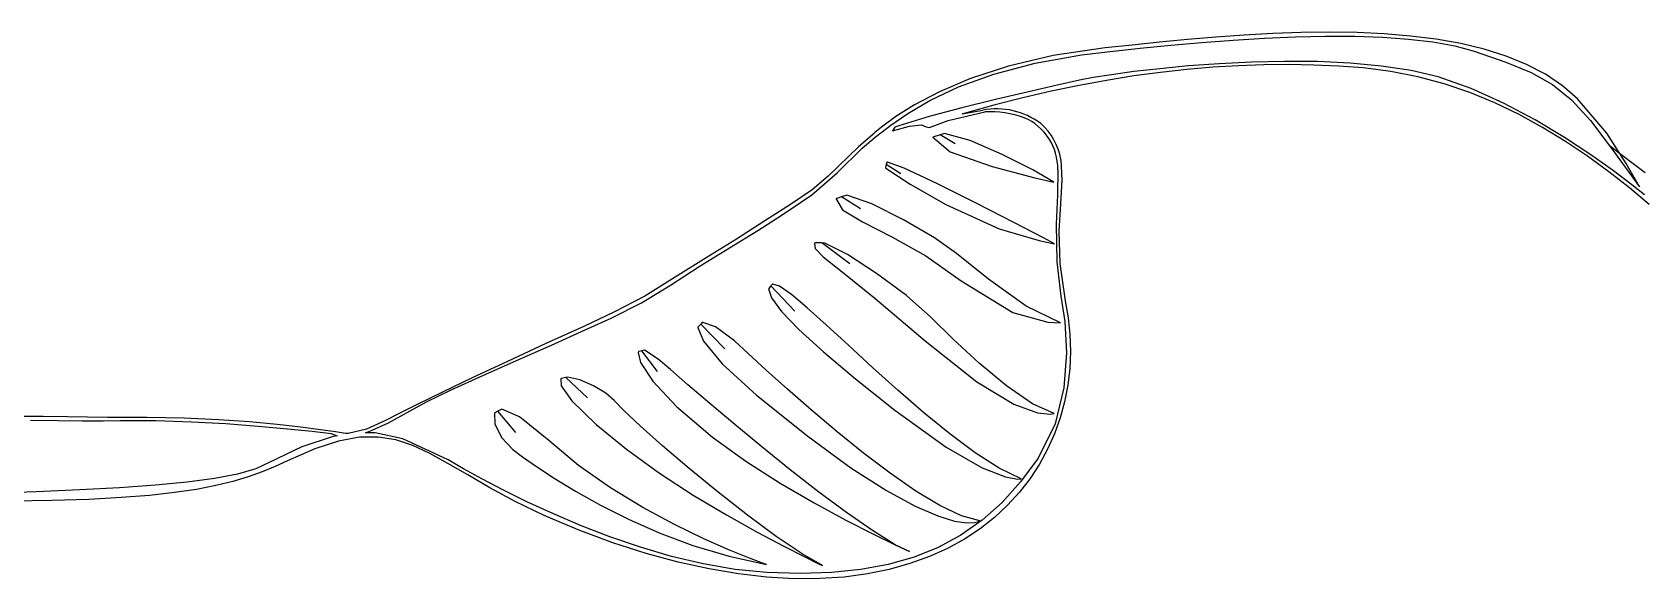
# Model space of a CAD drawing. Extents: x 0 to 275, y 0 to 119.
# Drawn here: x 131.6 to 226.3, y 16.1 to 48.2 of the extents above; entities that cross this region are included whole.
import ezdxf

# ---------------------------------------------------------------- set-up
doc = ezdxf.new("R2010")
doc.units = 0
doc.layers.add('WHITE', color=7, linetype='CONTINUOUS')

msp = doc.modelspace()

# ---------------------------------------------------------------- linework, layer by layer
at = {"layer": 'WHITE', "linetype": 'CONTINUOUS'}
for p, q in [((196.24, 47.4161), (194.6645, 47.2481)), ((197.8538, 47.5802), (196.24, 47.4161)), ((196.7071, 47.2257), (198.5116, 47.4068)), ((199.497, 47.7347), (197.8538, 47.5802)), ((198.5116, 47.4068), (200.3457, 47.5699)), ((201.1605, 47.874), (199.497, 47.7347)), ((200.3457, 47.5699), (202.1915, 47.7097)), ((202.8353, 47.9924), (201.1605, 47.874)), ((202.1915, 47.7097), (204.0308, 47.821)), ((204.5124, 48.0841), (202.8353, 47.9924)), ((204.0308, 47.821), (205.8458, 47.8986)), ((206.1829, 48.1433), (204.5124, 48.0841)), ((205.8458, 47.8986), (207.6183, 47.9373)), ((207.8377, 48.1645), (206.1829, 48.1433)), ((207.6183, 47.9373), (209.3303, 47.9318)), ((209.4678, 48.1418), (207.8377, 48.1645)), ((209.3303, 47.9318), (210.9639, 47.8768)), ((211.0642, 48.0696), (209.4678, 48.1418)), ((210.9639, 47.8768), (212.5009, 47.7672)), ((212.6179, 47.9422), (211.0642, 48.0696)), ((212.5009, 47.7672), (213.9235, 47.5977)), ((214.1199, 47.7537), (212.6179, 47.9422)), ((213.9235, 47.5977), (215.2134, 47.3632)), ((215.5613, 47.4986), (214.1199, 47.7537)), ((216.9329, 47.1711), (215.5613, 47.4986)), ((191.6046, 46.7922), (188.9714, 46.1721)), ((190.534, 46.3602), (193.2591, 46.8303)), ((194.6645, 47.2481), (191.6046, 46.7922)), ((193.2591, 46.8303), (194.9502, 47.0318)), ((194.9502, 47.0318), (196.7071, 47.2257)), ((205.1988, 46.4555), (203.259, 46.4112)), ((207.1457, 46.439), (205.1988, 46.4555)), ((209.0608, 46.3504), (207.1457, 46.439)), ((215.2134, 47.3632), (216.3528, 47.0582)), ((216.3528, 47.0582), (218.2206, 46.4132)), ((218.2257, 46.7655), (216.9329, 47.1711)), ((219.4309, 46.276), (218.2257, 46.7655)), ((186.0416, 44.9589), (188.1231, 45.7116)), ((188.9714, 46.1721), (186.7472, 45.4461)), ((188.1231, 45.7116), (190.534, 46.3602)), ((193.9465, 45.5022), (193.1452, 45.349)), ((195.0271, 45.6738), (193.9465, 45.5022)), ((196.3387, 45.598), (194.7461, 45.3422)), ((196.3482, 45.8524), (195.0271, 45.6738)), ((197.9077, 45.8114), (196.3387, 45.598)), ((197.8708, 46.0267), (196.3482, 45.8524)), ((199.5561, 46.1855), (197.8708, 46.0267)), ((199.4549, 45.9828), (197.9077, 45.8114)), ((200.982, 46.1131), (199.4549, 45.9828)), ((201.3651, 46.3175), (199.5561, 46.1855)), ((202.4908, 46.2029), (200.982, 46.1131)), ((203.259, 46.4112), (201.3651, 46.3175)), ((203.9829, 46.2529), (202.4908, 46.2029)), ((205.4601, 46.2637), (203.9829, 46.2529)), ((206.9241, 46.236), (205.4601, 46.2637)), ((208.3767, 46.1704), (206.9241, 46.236)), ((209.8194, 46.0677), (208.3767, 46.1704)), ((210.905, 46.1784), (209.0608, 46.3504)), ((211.4511, 45.8692), (209.8194, 46.0677)), ((212.6397, 45.9117), (210.905, 46.1784)), ((213.0419, 45.5562), (211.4511, 45.8692)), ((214.2258, 45.5389), (212.6397, 45.9117)), ((214.5914, 45.1374), (213.0419, 45.5562)), ((216.1673, 44.8661), (214.2258, 45.5389)), ((218.2206, 46.4132), (219.7097, 45.8001)), ((220.5394, 45.697), (219.4309, 46.276)), ((219.7097, 45.8001), (220.9483, 45.1019)), ((221.5421, 45.0228), (220.5394, 45.697)), ((184.914, 44.6722), (183.4541, 43.9086)), ((184.3457, 44.1626), (186.0416, 44.9589)), ((186.7472, 45.4461), (184.914, 44.6722)), ((190.0811, 44.6525), (188.2019, 44.2138)), ((191.4835, 44.7004), (189.81, 44.313)), ((191.7663, 45.0347), (190.0811, 44.6525)), ((193.1283, 45.0432), (191.4835, 44.7004)), ((193.1452, 45.349), (191.7663, 45.0347)), ((194.7461, 45.3422), (193.1283, 45.0432)), ((216.0995, 44.6215), (214.5914, 45.1374)), ((217.5659, 44.0172), (216.0995, 44.6215)), ((218.0852, 44.0077), (216.1673, 44.8661)), ((220.9483, 45.1019), (222.0647, 44.2017)), ((222.4301, 44.2475), (221.5421, 45.0228)), ((183.4541, 43.9086), (182.3496, 43.2135)), ((183.0503, 43.3972), (184.3457, 44.1626)), ((186.2409, 43.73), (184.3105, 43.2123)), ((188.2019, 44.2138), (186.2409, 43.73)), ((186.2514, 43.367), (187.4583, 43.5949)), ((188.106, 43.8805), (186.3699, 43.4022)), ((189.81, 44.313), (188.106, 43.8805)), ((218.9904, 43.3333), (217.5659, 44.0172)), ((219.9305, 43.0291), (218.0852, 44.0077)), ((222.0647, 44.2017), (223.187, 42.9826)), ((224.1477, 42.2368), (222.4301, 44.2475)), ((181.5827, 42.645), (181.1267, 42.2748)), ((181.4683, 42.2698), (182.064, 42.7038)), ((182.3496, 43.2135), (181.5827, 42.645)), ((182.064, 42.7038), (183.0503, 43.3972)), ((182.1484, 42.3709), (183.1556, 42.6522)), ((182.523, 42.672), (182.2938, 42.5936)), ((184.3105, 43.2123), (182.523, 42.672)), ((183.1556, 42.6522), (183.8576, 42.7338)), ((183.8576, 42.7338), (184.1376, 42.6213)), ((184.3331, 42.5762), (185.4206, 42.9941)), ((185.4206, 42.9941), (187.5884, 43.4879)), ((186.3699, 43.4022), (186.2514, 43.367)), ((220.3728, 42.5784), (218.9904, 43.3333)), ((221.6547, 41.9952), (219.9305, 43.0291)), ((223.187, 42.9826), (224.4435, 41.3276)), ((181.0956, 42.2479), (180.1474, 41.4456)), ((180.3716, 41.3608), (181.1298, 42.0108)), ((181.1267, 42.2748), (181.0956, 42.2479)), ((181.1298, 42.0108), (181.4683, 42.2698)), ((182.2938, 42.5936), (182.1484, 42.3709)), ((184.1376, 42.6213), (184.3331, 42.5762)), ((184.9578, 42.1451), (184.529, 42.0054)), ((184.529, 42.0054), (185.5441, 41.1451)), ((184.9578, 42.1451), (184.9534, 42.1361)), ((185.2074, 42.2264), (184.9578, 42.1451)), ((185.8366, 41.6124), (184.9578, 42.1451)), ((186.7238, 41.8007), (185.2074, 42.2264)), ((188.6129, 40.9974), (186.7238, 41.8007)), ((221.7127, 41.7613), (220.3728, 42.5784)), ((223.2088, 40.9714), (221.6547, 41.9952)), ((223.0099, 40.8908), (221.7127, 41.7613)), ((225.2884, 40.4682), (224.1477, 42.2368)), ((178.9128, 39.9175), (180.3716, 41.3608)), ((179.5818, 40.8899), (178.991, 40.3005)), ((180.1474, 41.4456), (179.5818, 40.8899)), ((185.5441, 41.1451), (188.0088, 40.2812)), ((190.4129, 40.0883), (188.6129, 40.9974)), ((224.2642, 39.9755), (223.0099, 40.8908)), ((224.5441, 40.0229), (223.2088, 40.9714)), ((224.3672, 41.4747), (224.7116, 41.2105)), ((224.4435, 41.3276), (226.0729, 39.0984)), ((224.7116, 41.2105), (225.1289, 40.894)), ((225.1289, 40.894), (225.6982, 40.4667)), ((177.4202, 38.626), (178.9128, 39.9175)), ((178.991, 40.3005), (178.3689, 39.7189)), ((181.7908, 40.4069), (181.745, 40.2206)), ((181.762, 40.1776), (183.198, 39.2405)), ((181.8177, 40.516), (181.7908, 40.4069)), ((182.6464, 39.848), (181.7908, 40.4069)), ((181.7908, 40.4069), (181.7962, 40.3984)), ((182.8468, 40.1899), (181.8702, 40.544)), ((184.7567, 39.2929), (182.8468, 40.1899)), ((188.0088, 40.2812), (190.5167, 39.6165)), ((191.6457, 39.355), (190.4129, 40.0883)), ((191.873, 40.0971), (191.8538, 38.626)), ((192.0591, 40.698), (192.1031, 39.4814)), ((225.4753, 39.0241), (224.2642, 39.9755)), ((225.6119, 39.2147), (224.5441, 40.0229)), ((226.0729, 39.0984), (225.2884, 40.4682)), ((225.6982, 40.4667), (226.4105, 39.9379)), ((177.4364, 38.9175), (176.1547, 38.0535)), ((178.3689, 39.7189), (177.4364, 38.9175)), ((183.198, 39.2405), (185.2841, 38.0589)), ((187.0761, 38.1343), (184.7567, 39.2929)), ((190.5167, 39.6165), (191.6457, 39.355)), ((192.1031, 39.4814), (192.0275, 38.0915)), ((226.643, 38.0455), (225.4753, 39.0241)), ((226.3633, 38.612), (225.6119, 39.2147)), ((176.1547, 38.0535), (174.6412, 37.0863)), ((175.6655, 37.4425), (176.7567, 38.1612)), ((176.7567, 38.1612), (177.4202, 38.626)), ((178.8562, 38.3534), (179.2258, 37.7418)), ((179.1523, 38.5015), (178.878, 38.4121)), ((179.1523, 38.5015), (179.1479, 38.4925)), ((179.4622, 38.6025), (179.1523, 38.5015)), ((180.279, 37.8071), (179.1523, 38.5015)), ((180.9363, 38.0958), (179.4622, 38.6025)), ((182.8033, 37.1621), (180.9363, 38.0958)), ((185.2841, 38.0589), (188.4335, 36.6312)), ((189.3258, 36.9788), (187.0761, 38.1343)), ((191.8538, 38.626), (191.7848, 36.9027)), ((192.0275, 38.0915), (191.9434, 36.4799)), ((174.6412, 37.0863), (172.9822, 36.0147)), ((174.2423, 36.5341), (175.6655, 37.4425)), ((179.2258, 37.7418), (180.398, 37.0255)), ((180.398, 37.0255), (182.1087, 36.1555)), ((184.6156, 36.0899), (182.8033, 37.1621)), ((191.0269, 36.0914), (189.3258, 36.9788)), ((172.9822, 36.0147), (171.2012, 34.9169)), ((172.5828, 35.5), (174.2423, 36.5341)), ((182.1087, 36.1555), (184.1205, 35.0375)), ((185.9266, 35.1671), (184.6156, 36.0899)), ((188.4335, 36.6312), (190.7811, 35.9294)), ((191.6819, 35.7464), (191.0269, 36.0914)), ((191.7848, 36.9027), (191.8087, 34.6898)), ((191.9434, 36.4799), (191.9914, 34.5981)), ((170.7826, 34.4044), (172.5828, 35.5)), ((177.5787, 35.7677), (177.6014, 35.4604)), ((177.6014, 35.4604), (178.0773, 34.9831)), ((178.003, 35.7976), (177.6199, 35.8106)), ((178.003, 35.7976), (177.9958, 35.7906)), ((179.6525, 34.5622), (178.003, 35.7976)), ((178.1693, 35.7919), (178.003, 35.7976)), ((179.5014, 35.112), (178.1693, 35.7919)), ((181.2186, 34.0051), (179.5014, 35.112)), ((187.799, 33.6746), (185.9266, 35.1671)), ((190.7811, 35.9294), (191.6819, 35.7464)), ((169.104, 33.3112), (170.7826, 34.4044)), ((171.2012, 34.9169), (169.3845, 33.7919)), ((178.0773, 34.9831), (179.1902, 34.1056)), ((184.1205, 35.0375), (186.196, 33.5767)), ((191.8087, 34.6898), (192.0437, 32.6626)), ((191.9914, 34.5981), (192.3126, 32.3973)), ((167.3927, 32.2846), (169.104, 33.3112)), ((169.3845, 33.7919), (167.5869, 32.6782)), ((175.0114, 33.2766), (174.8604, 33.1069)), ((175.0873, 33.3619), (175.0114, 33.2766)), ((176.4213, 31.7827), (175.0114, 33.2766)), ((175.0114, 33.2766), (175.0122, 33.2667)), ((175.5195, 33.2568), (175.1286, 33.3736)), ((176.2137, 32.7725), (175.5195, 33.2568)), ((179.1902, 34.1056), (181.1256, 32.5516)), ((182.9705, 32.705), (181.2186, 34.0051)), ((186.196, 33.5767), (189.2314, 31.7215)), ((190.0178, 32.0889), (187.799, 33.6746)), ((165.6194, 31.3887), (167.3927, 32.2846)), ((167.5869, 32.6782), (165.7697, 31.7329)), ((174.8604, 33.1069), (175.0342, 32.5718)), ((175.0342, 32.5718), (175.6308, 31.7748)), ((177.1458, 31.991), (176.2137, 32.7725)), ((181.1256, 32.5516), (184.0691, 30.0441)), ((184.4071, 31.445), (182.9705, 32.705)), ((192.0437, 32.6626), (192.2847, 31.1792)), ((192.3126, 32.3973), (192.4862, 31.4082)), ((165.7697, 31.7329), (164.0502, 30.9154)), ((164.0881, 30.6875), (165.6194, 31.3887)), ((175.6308, 31.7748), (176.6521, 30.7168)), ((178.2763, 30.9751), (177.1458, 31.991)), ((185.7158, 30.1527), (184.4071, 31.445)), ((189.2314, 31.7215), (191.2874, 31.1407)), ((192.0295, 31.1089), (190.0178, 32.0889)), ((192.4862, 31.4082), (192.5878, 30.4141)), ((164.0502, 30.9154), (161.7278, 29.8628)), ((162.1123, 29.803), (164.0881, 30.6875)), ((170.7157, 30.8284), (171.0445, 30.035)), ((170.8824, 31.0311), (170.7243, 30.8719)), ((170.9687, 31.1179), (170.8824, 31.0311)), ((172.2972, 29.5749), (170.8824, 31.0311)), ((170.8824, 31.0311), (170.8826, 31.0211)), ((171.751, 30.8711), (171.0101, 31.1275)), ((172.8603, 30.0395), (171.751, 30.8711)), ((176.6521, 30.7168), (178.1001, 29.3984)), ((179.5657, 29.7878), (178.2763, 30.9751)), ((191.2874, 31.1407), (192.0295, 31.1089)), ((192.2847, 31.1792), (192.3852, 29.3366)), ((192.5878, 30.4141), (192.6173, 29.4194)), ((161.7278, 29.8628), (159.5217, 28.8426)), ((160.0436, 28.8911), (162.1123, 29.803)), ((167.4207, 29.46), (167.2399, 29.4147)), ((167.4207, 29.46), (167.4158, 29.4514)), ((167.5688, 29.4972), (167.4207, 29.46)), ((168.3398, 28.2418), (167.4207, 29.46)), ((168.3784, 28.9759), (167.5688, 29.4972)), ((171.0445, 30.035), (172.1479, 28.696)), ((173.6732, 29.298), (172.8603, 30.0395)), ((178.1001, 29.3984), (179.9767, 27.8194)), ((180.9744, 28.4918), (179.5657, 29.7878)), ((184.0691, 30.0441), (187.1197, 27.6328)), ((187.2562, 28.7363), (185.7158, 30.1527)), ((192.6173, 29.4194), (192.5745, 28.4284)), ((159.5217, 28.8426), (157.4923, 27.8877)), ((158.0298, 28.0003), (160.0436, 28.8911)), ((167.2106, 29.3671), (167.3432, 28.7753)), ((167.3432, 28.7753), (168.0703, 27.6775)), ((169.101, 28.3562), (168.3784, 28.9759)), ((172.1479, 28.696), (174.1557, 26.8535)), ((174.733, 28.335), (173.6732, 29.298)), ((182.463, 27.1499), (180.9744, 28.4918)), ((188.8677, 27.4001), (187.2562, 28.7363)), ((192.3852, 29.3366), (192.2324, 27.2861)), ((192.5745, 28.4284), (192.4594, 27.4456)), ((157.4923, 27.8877), (155.7001, 27.0303)), ((156.2186, 27.1791), (158.0298, 28.0003)), ((162.6515, 27.8002), (162.6703, 27.4031)), ((162.9513, 27.8964), (162.6834, 27.8412)), ((162.9513, 27.8964), (162.9459, 27.8879)), ((163.0721, 27.9212), (162.9513, 27.8964)), ((164.2157, 26.7005), (162.9513, 27.8964)), ((163.7708, 27.749), (163.0721, 27.9212)), ((164.5723, 27.4041), (163.7708, 27.749)), ((168.0703, 27.6775), (169.4559, 26.1889)), ((170.1317, 27.4696), (169.101, 28.3562)), ((175.9905, 27.2098), (174.733, 28.335)), ((179.9767, 27.8194), (182.2838, 25.98)), ((187.1197, 27.6328), (189.2859, 26.3319)), ((155.7001, 27.0303), (154.2056, 26.3032)), ((154.7577, 26.476), (156.2186, 27.1791)), ((162.6703, 27.4031), (163.3081, 26.5348)), ((163.3081, 26.5348), (164.7359, 25.1443)), ((165.3044, 26.9738), (164.5723, 27.4041)), ((165.7953, 26.5453), (165.3044, 26.9738)), ((166.3386, 25.9742), (165.7953, 26.5453)), ((171.4107, 26.3772), (170.1317, 27.4696)), ((174.1557, 26.8535), (177.1725, 24.4414)), ((177.3969, 25.9817), (175.9905, 27.2098)), ((183.9922, 25.8249), (182.463, 27.1499)), ((190.3901, 26.3482), (188.8677, 27.4001)), ((192.2324, 27.2861), (191.7131, 25.1791)), ((192.4594, 27.4456), (192.2718, 26.4752)), ((132.2214, 25.6065), (130.7154, 25.6141)), ((133.6498, 25.5959), (132.2214, 25.6065)), ((136.0009, 25.5394), (133.6498, 25.5959)), ((153.0692, 25.7389), (152.3514, 25.3699)), ((152.5244, 25.2335), (153.7947, 25.9396)), ((154.2056, 26.3032), (153.0692, 25.7389)), ((153.7947, 25.9396), (154.7577, 26.476)), ((158.7512, 25.7798), (158.7847, 25.1499)), ((158.9612, 25.9194), (158.7721, 25.8171)), ((158.9612, 25.9194), (158.9585, 25.9098)), ((159.1899, 26.0433), (158.9612, 25.9194)), ((160.0083, 24.6593), (158.9612, 25.9194)), ((160.222, 25.5959), (159.1899, 26.0433)), ((161.9592, 24.1901), (160.222, 25.5959)), ((167.32, 25.0577), (166.3386, 25.9742)), ((169.4559, 26.1889), (171.5727, 24.3847)), ((172.8788, 25.1399), (171.4107, 26.3772)), ((178.9031, 24.7099), (177.3969, 25.9817)), ((182.2838, 25.98), (185.3041, 23.8112)), ((185.5224, 24.5794), (183.9922, 25.8249)), ((189.2859, 26.3319), (190.6861, 25.8114)), ((191.6542, 25.7887), (190.3901, 26.3482)), ((190.6861, 25.8114), (191.4388, 25.7409)), ((191.4388, 25.7409), (191.6542, 25.7887)), ((192.2718, 26.4752), (192.0116, 25.5215)), ((131.488, 25.3955), (133.0779, 25.3697)), ((133.0779, 25.3697), (134.5102, 25.3562)), ((134.5102, 25.3562), (135.7539, 25.356)), ((135.7539, 25.356), (136.7783, 25.3699)), ((138.3268, 25.5559), (136.0009, 25.5394)), ((136.7783, 25.3699), (138.8555, 25.3657)), ((140.5074, 25.5095), (138.3268, 25.5559)), ((138.8555, 25.3657), (140.9407, 25.2991)), ((142.5223, 25.4143), (140.5074, 25.5095)), ((140.9407, 25.2991), (142.9675, 25.1866)), ((144.3512, 25.2845), (142.5223, 25.4143)), ((142.9675, 25.1866), (144.8693, 25.0448)), ((145.9739, 25.1341), (144.3512, 25.2845)), ((144.8693, 25.0448), (146.5798, 24.8904)), ((147.37, 24.9774), (145.9739, 25.1341)), ((146.5798, 24.8904), (148.0324, 24.74)), ((148.5193, 24.8284), (147.37, 24.9774)), ((148.0324, 24.74), (149.1608, 24.6102)), ((149.4016, 24.7013), (148.5193, 24.8284)), ((149.9964, 24.6102), (149.4016, 24.7013)), ((151.2372, 24.8607), (150.1484, 24.6131)), ((151.1739, 24.6482), (151.5579, 24.7974)), ((151.7338, 24.6482), (151.1739, 24.6482)), ((152.3514, 25.3699), (151.2372, 24.8607)), ((151.5579, 24.7974), (152.5244, 25.2335)), ((153.3741, 24.2937), (151.7338, 24.6482)), ((158.7847, 25.1499), (159.1843, 24.3455)), ((164.7359, 25.1443), (166.5247, 23.6787)), ((168.6399, 23.8892), (167.32, 25.0577)), ((174.4766, 23.8186), (172.8788, 25.1399)), ((180.4602, 23.4537), (178.9031, 24.7099)), ((191.7131, 25.1791), (190.7143, 23.1669)), ((192.0116, 25.5215), (191.6787, 24.589)), ((147.4361, 23.8168), (145.5144, 22.901)), ((148.1864, 23.7124), (146.5792, 23.0123)), ((149.2143, 24.4034), (147.4361, 23.8168)), ((149.5837, 24.1623), (148.1864, 23.7124)), ((149.1608, 24.6102), (149.5107, 24.4733)), ((149.5107, 24.4733), (149.2143, 24.4034)), ((150.8152, 24.3842), (149.5837, 24.1623)), ((150.1484, 24.6131), (149.9964, 24.6102)), ((151.9247, 24.4004), (150.8152, 24.3842)), ((152.9562, 24.2331), (151.9247, 24.4004)), ((153.9537, 23.9044), (152.9562, 24.2331)), ((156.0357, 23.0529), (153.3741, 24.2937)), ((154.9611, 23.4365), (153.9537, 23.9044)), ((159.1843, 24.3455), (159.836, 23.663)), ((163.7, 22.7295), (161.9592, 24.1901)), ((170.199, 22.5622), (168.6399, 23.8892)), ((171.5727, 24.3847), (173.5337, 22.9896)), ((176.1445, 22.4745), (174.4766, 23.8186)), ((177.1725, 24.4414), (179.7082, 22.6014)), ((185.3041, 23.8112), (187.4308, 22.5941)), ((187.0143, 23.4764), (185.5224, 24.5794)), ((191.6787, 24.589), (191.2729, 23.6819)), ((145.5144, 22.901), (144.7259, 22.5332)), ((146.5792, 23.0123), (145.8538, 22.673)), ((156.0223, 22.8516), (154.9611, 23.4365)), ((157.181, 22.1717), (156.0223, 22.8516)), ((156.9257, 22.5399), (156.0357, 23.0529)), ((159.836, 23.663), (160.4066, 23.2441)), ((160.4066, 23.2441), (161.2207, 22.672)), ((166.5247, 23.6787), (168.4602, 22.2872)), ((173.5337, 22.9896), (175.5612, 21.6982)), ((182.0191, 22.2723), (180.4602, 23.4537)), ((188.4285, 22.5785), (187.0143, 23.4764)), ((190.7143, 23.1669), (189.6878, 21.769)), ((190.7942, 22.8047), (190.2423, 21.9615)), ((191.2729, 23.6819), (190.7942, 22.8047)), ((142.2996, 21.9629), (140.6859, 21.7473)), ((143.6503, 22.2227), (142.2996, 21.9629)), ((143.3749, 21.7911), (142.3683, 21.5462)), ((144.2755, 22.0612), (143.3749, 21.7911)), ((144.7259, 22.5332), (143.6503, 22.2227)), ((145.0938, 22.3556), (144.2755, 22.0612)), ((145.8538, 22.673), (145.0938, 22.3556)), ((158.0057, 21.9462), (156.9257, 22.5399)), ((158.4813, 21.4193), (157.181, 22.1717)), ((159.2554, 21.2939), (158.0057, 21.9462)), ((161.2207, 22.672), (162.2641, 21.9828)), ((162.2641, 21.9828), (163.5227, 21.2124)), ((165.571, 21.4161), (163.7, 22.7295)), ((168.4602, 22.2872), (170.447, 20.996)), ((171.8978, 21.1701), (170.199, 22.5622)), ((177.8233, 21.1683), (176.1445, 22.4745)), ((179.7082, 22.6014), (181.8013, 21.2588)), ((183.531, 21.2249), (182.0191, 22.2723)), ((187.4308, 22.5941), (188.7916, 22.0589)), ((189.7157, 21.9535), (188.4285, 22.5785)), ((188.7916, 22.0589), (189.5141, 21.9356)), ((189.5141, 21.9356), (189.7157, 21.9535)), ((190.2423, 21.9615), (189.6173, 21.1568)), ((131.8405, 21.1918), (129.2427, 21.1041)), ((134.3864, 21.298), (131.8405, 21.1918)), ((136.7172, 21.4215), (134.3864, 21.298)), ((138.821, 21.569), (136.7172, 21.4215)), ((138.4723, 20.974), (136.8019, 20.8409)), ((139.9409, 21.1366), (138.4723, 20.974)), ((140.6859, 21.7473), (138.821, 21.569)), ((141.2315, 21.3277), (139.9409, 21.1366)), ((142.3683, 21.5462), (141.2315, 21.3277)), ((159.9668, 20.6163), (158.4813, 21.4193)), ((160.6542, 20.6052), (159.2554, 21.2939)), ((163.5227, 21.2124), (164.9822, 20.3968)), ((167.4826, 20.2565), (165.571, 21.4161)), ((170.447, 20.996), (172.3897, 19.8314)), ((173.637, 19.8065), (171.8978, 21.1701)), ((175.5612, 21.6982), (177.554, 20.5359)), ((179.4534, 19.9611), (177.8233, 21.1683)), ((181.8013, 21.2588), (183.4903, 20.3385)), ((184.947, 20.3709), (183.531, 21.2249)), ((189.6878, 21.769), (188.5935, 20.553)), ((189.6173, 21.1568), (188.9189, 20.395)), ((132.7601, 20.6679), (130.3408, 20.63)), ((134.9058, 20.7385), (132.7601, 20.6679)), ((136.8019, 20.8409), (134.9058, 20.7385)), ((161.6815, 19.7852), (159.9668, 20.6163)), ((162.1817, 19.9022), (160.6542, 20.6052)), ((163.8175, 19.2072), (162.1817, 19.9022)), ((164.9822, 20.3968), (166.6285, 19.5722)), ((169.3455, 19.2573), (167.4826, 20.2565)), ((177.554, 20.5359), (179.411, 19.528)), ((180.9756, 18.9138), (179.4534, 19.9611)), ((183.4903, 20.3385), (184.8137, 19.7655)), ((186.2181, 19.7693), (184.947, 20.3709)), ((188.5935, 20.553), (187.4258, 19.5109)), ((188.9189, 20.395), (188.147, 19.6803)), ((163.6692, 18.948), (161.6815, 19.7852)), ((165.5412, 18.5422), (163.8175, 19.2072)), ((166.6285, 19.5722), (168.4476, 18.7745)), ((171.0701, 18.4251), (169.3455, 19.2573)), ((172.3897, 19.8314), (174.193, 18.8196)), ((175.3171, 18.5649), (173.637, 19.8065)), ((179.411, 19.528), (181.0312, 18.6999)), ((184.8137, 19.7655), (185.81, 19.4648)), ((185.81, 19.4648), (186.5176, 19.3615)), ((187.4258, 19.5109), (186.1789, 18.6343)), ((187.2876, 19.4816), (186.2181, 19.7693)), ((187.3015, 19.0171), (186.3824, 18.4097)), ((186.5176, 19.3615), (186.9751, 19.3804)), ((186.9751, 19.3804), (187.2211, 19.4466)), ((187.2211, 19.4466), (187.2876, 19.4816)), ((188.147, 19.6803), (187.3015, 19.0171)), ((165.7084, 18.1975), (163.6692, 18.948)), ((167.3322, 17.9295), (165.5412, 18.5422)), ((167.672, 17.5679), (165.7084, 18.1975)), ((168.4476, 18.7745), (170.4253, 18.0397)), ((170.4253, 18.0397), (172.5475, 17.4037)), ((172.5671, 17.7664), (171.0701, 18.4251)), ((174.193, 18.8196), (175.7616, 17.987)), ((176.8387, 17.5385), (175.3171, 18.5649)), ((182.3109, 18.0716), (180.9756, 18.9138)), ((181.0312, 18.6999), (182.3136, 18.0769)), ((182.8936, 17.803), (182.3109, 18.0716)), ((182.3136, 18.0769), (183.1571, 17.6846)), ((186.1789, 18.6343), (184.8473, 17.9151)), ((186.3824, 18.4097), (185.3894, 17.8625)), ((169.1702, 17.3911), (167.3322, 17.9295)), ((169.5602, 17.0548), (167.672, 17.5679)), ((171.0347, 16.9493), (169.1702, 17.3911)), ((171.3731, 16.6539), (169.5602, 17.0548)), ((172.5475, 17.4037), (174.7525, 16.9133)), ((173.7471, 17.2877), (172.5671, 17.7664)), ((174.5207, 16.9957), (173.7471, 17.2877)), ((175.7616, 17.987), (177, 17.3598)), ((178.0338, 16.8601), (176.8387, 17.5385)), ((177, 17.3598), (177.813, 16.9641)), ((183.4253, 17.345), (181.9072, 16.9158)), ((183.1571, 17.6846), (182.8936, 17.803)), ((184.3225, 17.3798), (183.1815, 16.966)), ((184.8473, 17.9151), (183.4253, 17.345)), ((185.3894, 17.8625), (184.3225, 17.3798)), ((172.9052, 16.6262), (171.0347, 16.9493)), ((173.1109, 16.3609), (171.3731, 16.6539)), ((174.7614, 16.4439), (172.9052, 16.6262)), ((174.7737, 16.1714), (173.1109, 16.3609)), ((174.7525, 16.9133), (174.5207, 16.9957)), ((176.7202, 16.3916), (174.7614, 16.4439)), ((176.3616, 16.0811), (174.7737, 16.1714)), ((178.5603, 16.4474), (176.7202, 16.3916)), ((177.813, 16.9641), (178.0338, 16.8601)), ((179.313, 16.1809), (177.8746, 16.0857)), ((180.2875, 16.6193), (178.5603, 16.4474)), ((180.6769, 16.3621), (179.313, 16.1809)), ((181.9072, 16.9158), (180.2875, 16.6193)), ((181.9664, 16.6253), (180.6769, 16.3621)), ((183.1815, 16.966), (181.9664, 16.6253)), ((177.8746, 16.0857), (176.3616, 16.0811))]:
    msp.add_line(p, q, dxfattribs=at)
for centre, radius, start, end in [((188.2654, 39.3204), 4.35, 53.25517, 100.6926), ((187.9062, 37.6346), 5.8619, 70.08792, 93.10777), ((188.6265, 40.1602), 3.2471, 358.8865, 66.85863), ((188.5083, 40.0829), 3.6037, 9.827759, 49.09346), ((181.7838, 40.211), 0.04, 166.1028, 236.8601), ((181.8566, 40.5064), 0.04, 70.11484, 166.1331), ((178.8904, 38.3741), 0.04, 108.0723, 211.1803), ((177.6185, 35.7706), 0.04, 87.99547, 184.1668), ((175.1171, 33.3353), 0.04, 73.28703, 138.2479), ((170.7527, 30.8437), 0.04, 135.2025, 202.4653), ((170.997, 31.0897), 0.04, 70.88569, 135.0909), ((167.2496, 29.3759), 0.04, 104.0362, 192.7156), ((162.6915, 27.802), 0.04, 101.6749, 182.5778), ((158.7911, 25.7819), 0.04, 118.359, 183.0138)]:
    msp.add_arc(centre, radius, start, end, dxfattribs=at)

doc.saveas('drawing.dxf')
